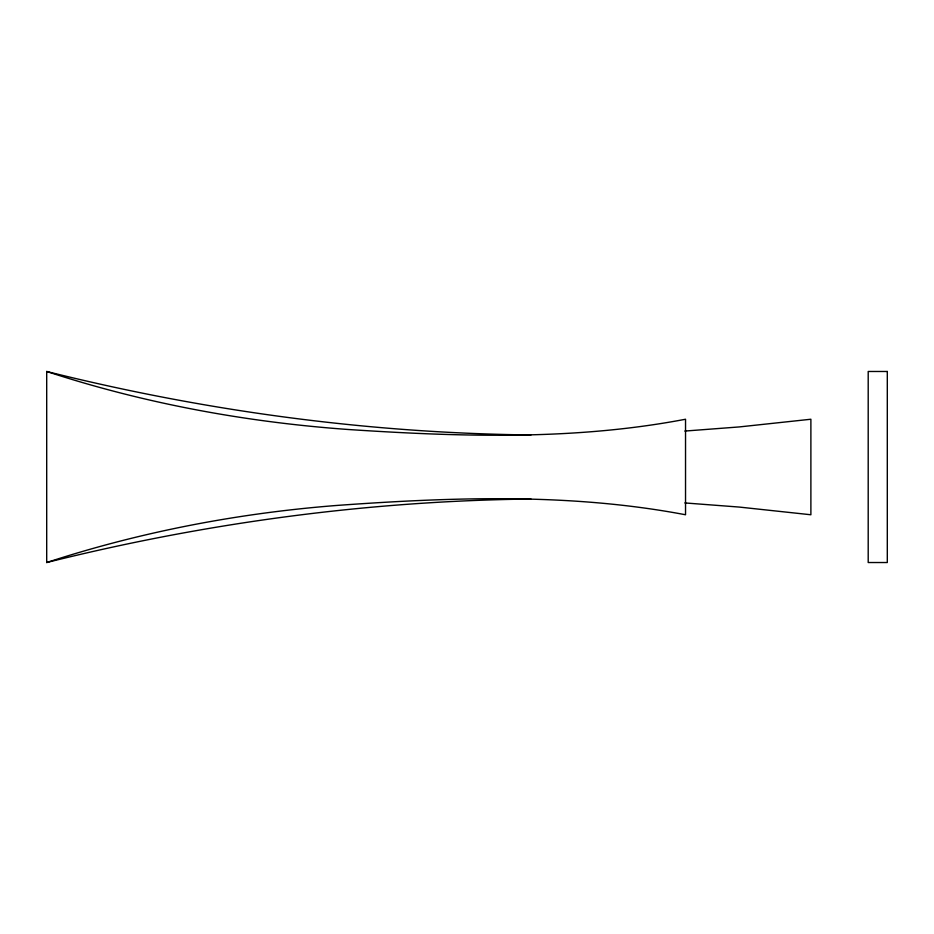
<?xml version="1.0" encoding="UTF-8"?>
<svg xmlns="http://www.w3.org/2000/svg" width="934" height="934" viewBox="0 0 934 934"><rect width="100%" height="100%" fill="white"/><g stroke="black" fill="none" stroke-linecap="round" stroke-linejoin="round"><path stroke-width="1.4" d="M46.7 562.525C140.8 531.773 238.66 513.081 337.314 505.411C453.142 497.086 570.861 492.977 685.533 514.762L685.533 419.238C574.714 440.439 460.987 436.878 348.966 429.547C246.378 422.226 144.501 403.523 46.7 371.475L46.7 562.525C204.966 522.935 367.762 500.939 530.944 499.025M684.844 431.064L739.238 426.931L810.887 419.238L810.887 514.762L739.238 507.069L684.844 502.936M530.944 434.975C367.762 433.061 204.966 411.065 46.7 371.475M887.3 371.475L868.2 371.475L868.2 562.525L887.3 562.525L887.3 371.475"/></g></svg>
